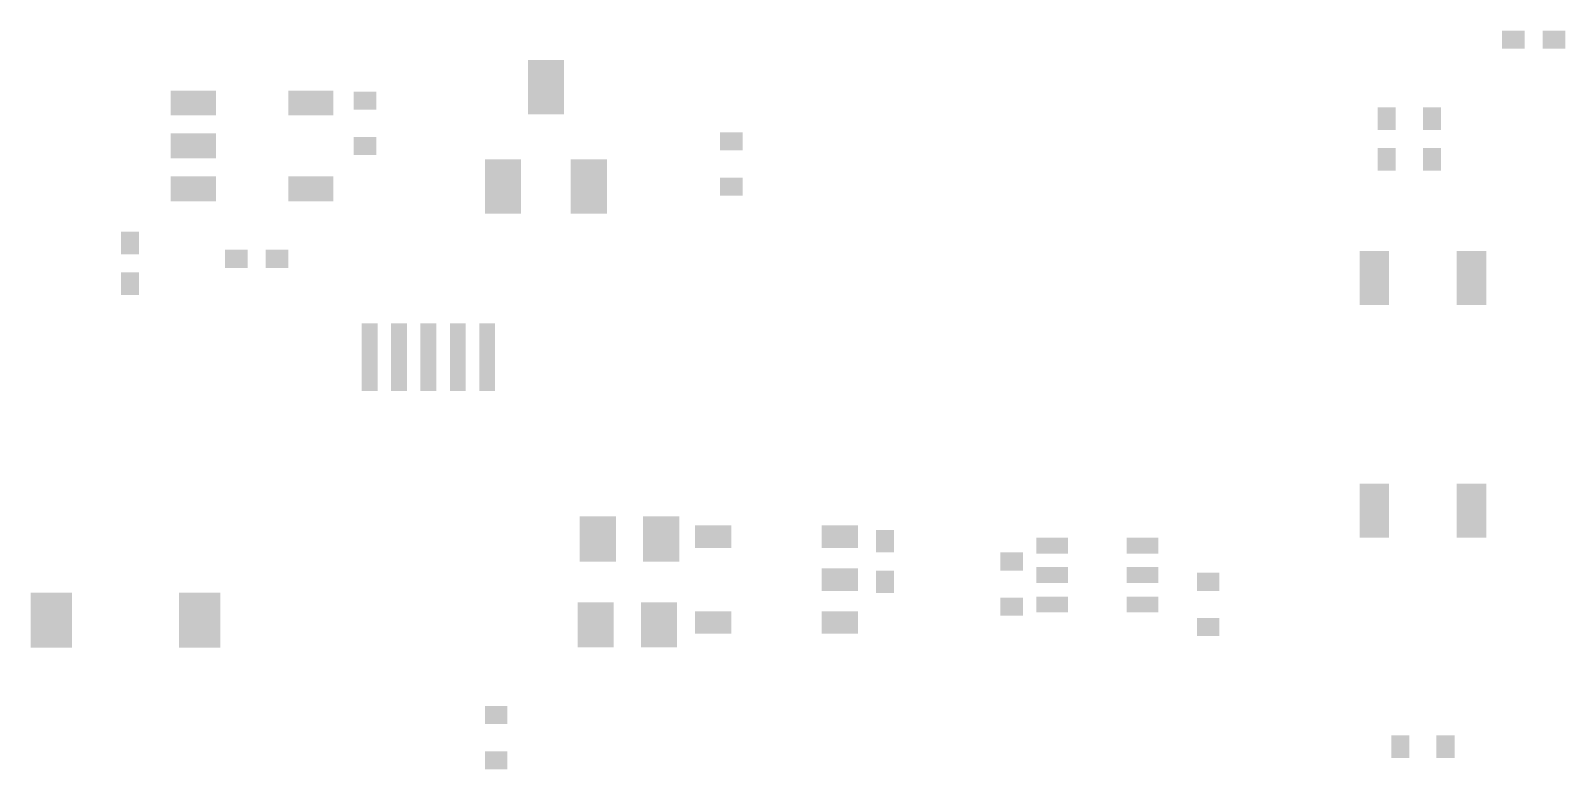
# Model space of a CAD drawing. Extents: x 10.2 to 44.1, y 2.7 to 19.1.
import ezdxf

# ---------------------------------------------------------------- set-up
doc = ezdxf.new("R2010")
doc.units = 0
doc.layers.add('31', color=253, linetype='CONTINUOUS')

# ---------------------------------------------------------------- blocks, each defined once
blk = doc.blocks.new('RECT')
blk.add_solid([(-0.5, -0.5), (0.5, -0.5), (-0.5, 0.5), (0.5, 0.5)])

msp = doc.modelspace()

# ---------------------------------------------------------------- block references
at = {"layer": '31'}
for p, xscale, yscale in [((43, 18.85), 0.5, 0.4), ((43.9, 18.85), 0.5, 0.4), ((21.6, 17.8), 0.8, 1.2), ((20.65, 15.6), 0.8, 1.2), ((22.55, 15.6), 0.8, 1.2), ((32.8, 7.65), 0.7, 0.35), ((34.8, 7.65), 0.7, 0.35), ((32.8, 7), 0.7, 0.35), ((34.8, 7), 0.7, 0.35), ((32.8, 6.35), 0.7, 0.35), ((34.8, 6.35), 0.7, 0.35), ((40.5, 3.2), 0.4, 0.5), ((41.5, 3.2), 0.4, 0.5)]:
    msp.add_blockref('RECT', p, dxfattribs=dict(at, xscale=xscale, yscale=yscale))
for p, xscale, rotation in [((13.8, 17.45), 0.55, 270), ((16.4, 17.45), 0.55, 270), ((13.8, 16.5), 0.55, 270), ((13.8, 15.55), 0.55, 270), ((16.4, 15.55), 0.55, 270), ((22.75, 7.8), 0.8, 180), ((24.15, 7.8), 0.8, 180), ((22.7, 5.9), 0.8, 180), ((24.1, 5.9), 0.8, 180)]:
    msp.add_blockref('RECT', p, dxfattribs=dict(at, xscale=xscale, rotation=rotation))
for p, xscale, yscale, rotation in [((17.6, 17.5), 0.4, 0.5, 90), ((40.2, 17.1), 0.4, 0.5, 180), ((41.2, 17.1), 0.4, 0.5, 180), ((17.6, 16.5), 0.4, 0.5, 90), ((25.7, 16.6), 0.4, 0.5, 270), ((40.2, 16.2), 0.4, 0.5, 180), ((41.2, 16.2), 0.4, 0.5, 180), ((25.7, 15.6), 0.4, 0.5, 270), ((12.4, 14.35), 0.5, 0.4, 270), ((14.75, 14), 0.5, 0.4, 180), ((15.65, 14), 0.5, 0.4, 180), ((39.925, 13.575), 1.2, 0.65, 270), ((42.075, 13.575), 1.2, 0.65, 270), ((12.4, 13.45), 0.5, 0.4, 270), ((17.7, 11.825), 1.5, 0.35, 90), ((18.35, 11.825), 1.5, 0.35, 90), ((19, 11.825), 1.5, 0.35, 90), ((19.65, 11.825), 1.5, 0.35, 90), ((20.3, 11.825), 1.5, 0.35, 90), ((39.925, 8.425), 1.2, 0.65, 270), ((42.075, 8.425), 1.2, 0.65, 270), ((25.3, 7.85), 0.5, 0.8, 90), ((28.1, 7.85), 0.5, 0.8, 90), ((29.1, 7.75), 0.5, 0.4, 270), ((31.9, 7.3), 0.4, 0.5, 270), ((28.1, 6.9), 0.5, 0.8, 270), ((29.1, 6.85), 0.5, 0.4, 270), ((36.25, 6.85), 0.4, 0.5, 270), ((10.66, 6), 0.915, 1.22, 180), ((13.94, 6), 0.915, 1.22, 180), ((31.9, 6.3), 0.4, 0.5, 270), ((25.3, 5.95), 0.5, 0.8, 90), ((28.1, 5.95), 0.5, 0.8, 90), ((36.25, 5.85), 0.4, 0.5, 270), ((20.5, 3.9), 0.4, 0.5, 270), ((20.5, 2.9), 0.4, 0.5, 270)]:
    msp.add_blockref('RECT', p, dxfattribs=dict(at, xscale=xscale, yscale=yscale, rotation=rotation))

doc.saveas('drawing.dxf')
